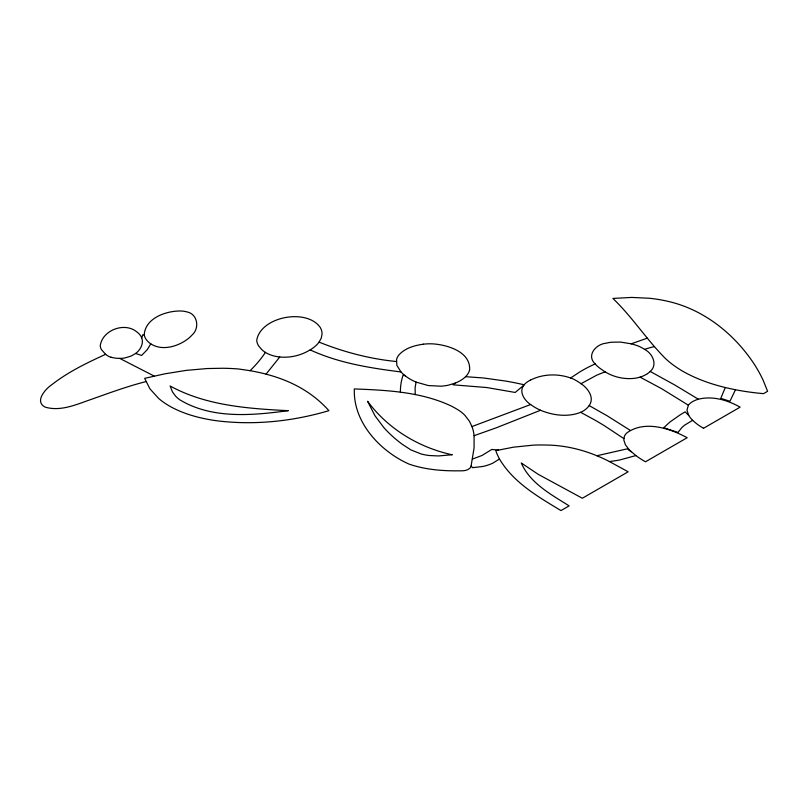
<?xml version="1.0" encoding="UTF-8"?>
<svg xmlns="http://www.w3.org/2000/svg" width="808" height="808" viewBox="0 0 808 808"><rect width="100%" height="100%" fill="white"/><g stroke="black" fill="none" stroke-linecap="round" stroke-linejoin="round"><path stroke-width="1.21" d="M423.382 344.188C414.565 345.44 405.05 348.046 398.92 354.944A27.937 16.13 0 0 0 396.556 359.57L396.869 365.357L401 371.953A54.691 31.573 0 0 0 405.273 375.831L406.262 376.599A49.389 28.512 0 0 0 416.11 382.113L428.341 385.557L440.956 386.194A30.835 17.806 0 0 0 448.299 385.184L455.187 383.123A34.562 19.958 0 0 0 465.59 376.68A32.643 18.847 0 0 0 469.589 370.114M635.856 455.581A115.11 66.458 0 0 0 645.471 461.792L687.184 437.714C669.883 428.371 644.784 420.069 627.099 432.734A19.645 11.342 0 0 0 624.392 436.32L623.827 440.087L625.463 444.885L629.442 450.026L635.876 455.571L619.564 460.015A99.152 57.247 0 0 1 613.504 460.994L609.363 461.53C589.759 451.409 568.044 445.198 545.875 445.036A97.303 56.176 0 0 0 533.209 445.147L513.474 447.178L495.829 450.642A125.917 72.7 0 0 0 499.475 458.995C513.433 482.598 538.148 496.799 560.974 510.575L569.115 505.879C551.228 494.546 530.119 483.325 521.281 462.984L538.148 474.286L582.346 498.243L628.149 471.791L609.363 461.53M469.589 370.114C470.963 351.652 447.066 344.652 432.209 343.834A33.32 19.241 0 0 0 423.382 344.188M530.442 380.124C543.633 373.427 559.59 373.397 573.185 378.942A65.377 37.744 0 0 1 581.033 383.699C587.84 388.143 594.88 397.647 589.173 405.586A30.603 17.675 0 0 1 585.396 409.505A22.816 13.17 0 0 1 580.669 412.322C567.802 417.393 553.056 415.464 540.542 410.262A53.176 30.704 0 0 1 530.674 404.525L471.973 426.563L469.377 421.15L464.974 415.433A56.348 32.532 0 0 0 460.207 411.262A85.941 49.621 0 0 0 450.763 405.788C420.716 391.799 386.911 390.193 354.348 388.931C352.924 422.251 380.245 451.339 409.04 464.095C424.069 469.307 440.108 470.811 455.924 470.852C460.469 470.589 465.731 471.7 469.499 468.509A8.817 5.09 0 0 0 470.377 467.6L471.185 465.822A26.008 15.019 0 0 0 471.377 464.186L474.074 447.975L474.074 435.694A110.494 63.792 0 0 0 472.013 426.563M416.12 382.093L415.12 387.466L415.221 394.577M725.301 387.527L720.776 398.334L729.937 401.273L735.472 389.739C717.524 386.224 699.809 380.77 683.79 371.821A120.17 69.377 0 0 1 665.62 358.701C646.693 339.804 632.25 316.918 612.888 298.435L631.705 297.425L649.238 298.253A92.536 53.429 0 0 1 670.62 301.98C705.111 310.605 734.573 334.462 754.005 363.792A312.08 180.174 0 0 1 763.126 380.235L767.6 391.284L763.53 393.637A163.63 94.475 0 0 1 735.472 389.749M144.258 334.966A27.836 16.069 0 0 0 150.763 343.844L147.359 349.541L141.612 355.439L135.633 353.46L131.159 356.035L125.119 357.894A17.948 10.363 0 0 1 119.736 358.399A19.796 11.433 0 0 1 111.039 357.217M698.354 399.202A22.069 12.736 0 0 0 691.274 402.455A18.594 10.736 0 0 0 688.406 405.222L686.962 410.09L688.749 415.484A47.157 27.23 0 0 0 692.658 420.311A68.892 39.774 0 0 0 703.526 428.28M465.58 376.68L483.507 377.982L505.687 381.063A221.756 128.028 0 0 1 524.15 384.78C518.332 391.496 524.493 400.576 530.634 404.535M266.054 374.144L270.832 375.468A118.089 68.175 0 0 1 288.84 381.982C304 388.608 317.918 398.253 328.896 410.676C299.071 419.504 267.832 423.786 236.724 422.453A147.298 85.042 0 0 1 215.918 420.665C200.273 418.403 184.678 414.383 170.73 406.767A87.153 50.318 0 0 1 158.752 398.536L149.914 388.84L144.662 378.356L165.004 373.791L186.305 370.367L207.242 368.539L222.806 368.256A141.158 81.497 0 0 1 238.309 368.953L250.036 370.68A128.038 73.922 0 0 1 266.064 374.134L279.76 356.984C290.304 358.035 301.111 355.419 310.131 349.894A45.753 26.412 0 0 0 319.12 342.117M647.491 373.66A27.603 15.938 0 0 0 650.208 371.448C658.055 364.731 652.399 353.258 644.572 349.369A75.568 43.632 0 0 1 654.409 346.582M523.705 385.335L515.171 392.456L486.8 387.537L453.076 384.82L455.187 383.123M499.475 458.995L492.84 463.136A34.33 19.816 0 0 1 482.618 466.499L472.417 467.68L471.185 465.822M570.62 377.982L580.245 371.65A165.579 95.597 0 0 1 588.426 367.125L595.112 363.873A46.218 26.684 0 0 0 601.707 369.529C610.747 376.366 622.503 379.487 633.755 378.407A22.705 13.11 0 0 0 640.077 377.124A25.442 14.685 0 0 0 647.471 373.639M135.633 353.46C140.582 349.884 144.279 342.946 141.36 337.037A25.654 14.817 0 0 0 137.077 332.128C124.917 321.534 102.071 330.139 100.253 345.915A25.917 14.958 0 0 0 101.424 349.601L105.616 354.318A34.249 19.776 0 0 0 109.05 356.611L111.029 357.227M581.023 383.699L596.627 375.235A121.695 70.266 0 0 1 605.141 371.882M703.475 428.311L740.118 407.151C727.644 400.152 712.606 395.627 698.365 399.213L674.842 385.032L650.208 371.448M105.616 354.318C87.001 362.832 68.316 371.821 52.106 384.467C45.591 388.749 34.158 401.364 45.046 407.081C60.661 411.807 76.588 404.394 91.193 399.404C109.262 392.981 127.29 386.335 145.905 381.618M692.638 420.322L684.548 425.21A52.823 30.502 0 0 0 681.7 427.765L678.023 432.421L663.782 427.725L669.913 422.029L680.124 414.878A172.619 99.657 0 0 1 685.154 411.858L688.749 415.484M647.299 338.138L631.2 343.824L620.393 342.057L611.363 342.239A25.331 14.625 0 0 0 606.101 343.218C596.203 343.945 586.053 355.348 595.112 363.873M540.542 410.262L496.304 427.796L474.074 435.694M472.387 459.085L482.002 455.48L491.759 449.46L498.546 450.026M596.849 455.752L627.139 448.874L631.27 451.793M396.294 361.509C369.761 358.883 343.764 352.076 319.069 342.097L321.241 338.138L322.038 334.128A34.613 19.988 0 0 0 320.291 327.533C306.767 307.848 260.59 316.605 256.732 340.289A32.31 18.655 0 0 0 258.651 345.945L261.721 349.561A29.694 17.15 0 0 0 265.438 352.429M401 371.953C370.064 368.034 338.673 363.065 310.131 349.894M405.273 375.841L403.202 374.831A144.077 83.184 0 0 0 400.414 392.213M640.077 377.124L661.58 388.668L688.406 405.222M580.669 412.322L594.234 419.716A365.772 211.181 0 0 1 604.616 425.866L623.827 438.582M589.173 405.586L607.364 415.918L630.422 430.472M119.736 358.399L154.187 376.074M150.763 343.844C160.681 350.288 173.72 347.541 183.345 341.925A47.733 27.563 0 0 0 192.041 335.027C199.727 328.452 197.798 314.191 187.284 311.999A18.665 10.777 0 0 0 182.032 311.04C167.185 310.343 145.117 317.716 144.218 334.966L142.632 334.865A36.956 21.341 0 0 1 141.713 337.805M265.408 352.419A207.727 119.927 0 0 1 250.066 370.69M279.75 357.015A25.785 14.887 0 0 1 265.468 352.419M524.119 384.77A24.412 14.089 0 0 1 530.452 380.124M631.21 343.824A52.752 30.451 0 0 1 638.33 346.036A44.47 25.674 0 0 1 644.572 349.369M288.183 410.676C252.399 415.453 212.292 419.291 179.942 399.899A42.572 24.583 0 0 1 175.548 396.071L172.488 391.941L170.114 385.992C206.04 405.687 248.076 408.636 288.183 410.676M452.066 454.752L438.461 455.954L429.341 455.52A35.613 20.564 0 0 1 421.019 453.924L410.939 449.925L402.364 444.349A177.306 102.374 0 0 1 383.618 427.301L374.952 415.716L367.579 401.273C387.951 428.856 418.716 447.481 452.066 454.752"/></g></svg>
